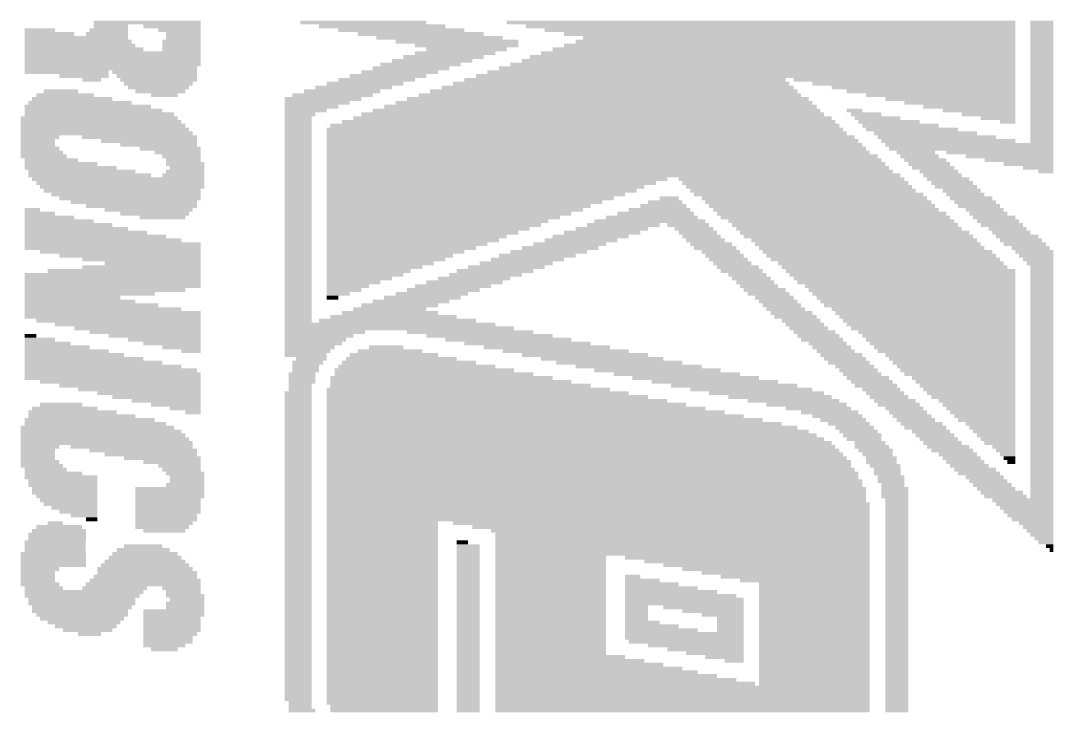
# Model space of a CAD drawing. Extents: x -50 to 50, y -28 to 28.
# Drawn here: x -50.28 to -44.57, y -3.78 to 0.05 of the extents above; entities that cross this region are included whole.
import ezdxf

# ---------------------------------------------------------------- set-up
doc = ezdxf.new("R2010")
doc.units = 0
doc.layers.add('200', color=132, linetype='CONTINUOUS')

# ---------------------------------------------------------------- blocks, each defined once
blk = doc.blocks.new('RECT')
blk.add_solid([(-0.5, -0.5), (0.5, -0.5), (-0.5, 0.5), (0.5, 0.5)])

msp = doc.modelspace()

# ---------------------------------------------------------------- block references
at = {"layer": '200'}
for p, xscale, yscale in [((-50.1752, 0), 0.1676, 0.0213), ((-49.7942, 0), 0.2134, 0.0213), ((-49.5821, 0.0423), 0.5918, 0.0211), ((-49.7827, 0.0212), 0.1905, 0.0211), ((-49.4449, 0.0212), 0.3175, 0.0211), ((-49.403, 0), 0.2337, 0.0213), ((-48.3857, 0.0423), 0.6985, 0.0211), ((-48.2816, 0.0212), 0.6985, 0.0211), ((-48.1749, 0), 0.6985, 0.0213), ((-46.1848, 0.0423), 2.8143, 0.0211), ((-46.1328, 0.0212), 2.7102, 0.0211), ((-46.0794, 0), 2.6035, 0.0213), ((-44.6303, 0.0423), 0.127, 0.0211), ((-44.6303, 0.0212), 0.127, 0.0211), ((-44.6303, 0), 0.127, 0.0213), ((-49.9631, -0.0635), 0.5918, 0.0213), ((-50.1218, -0.0212), 0.2743, 0.0211), ((-49.9732, -0.0423), 0.5715, 0.0211), ((-49.8043, -0.0212), 0.2337, 0.0211), ((-49.3916, -0.0635), 0.2108, 0.0213), ((-49.3814, -0.0212), 0.1905, 0.0211), ((-49.3814, -0.0423), 0.1905, 0.0211), ((-48.0682, -0.0212), 0.6985, 0.0211), ((-47.9641, -0.0423), 0.6985, 0.0211), ((-47.8676, -0.0635), 0.6782, 0.0213), ((-46.0261, -0.0212), 2.4968, 0.0211), ((-45.9943, -0.0635), 2.4333, 0.0213), ((-45.974, -0.0423), 2.3927, 0.0211), ((-44.6303, -0.0212), 0.127, 0.0211), ((-44.6303, -0.0423), 0.127, 0.0211), ((-44.6303, -0.0635), 0.127, 0.0213), ((-49.9529, -0.0847), 0.6121, 0.0211), ((-49.9313, -0.1058), 0.6553, 0.0211), ((-49.3916, -0.0847), 0.2108, 0.0211), ((-49.3916, -0.1058), 0.2108, 0.0211), ((-47.8142, -0.0847), 0.5715, 0.0211), ((-47.8142, -0.1058), 0.4445, 0.0211), ((-46.0578, -0.1058), 2.5603, 0.0211), ((-46.0261, -0.0847), 2.4968, 0.0211), ((-44.6303, -0.0847), 0.127, 0.0211), ((-44.6303, -0.1058), 0.127, 0.0211), ((-49.7726, -0.127), 0.9728, 0.0213), ((-49.7726, -0.1482), 0.9728, 0.0211), ((-49.7726, -0.1693), 0.9728, 0.0211), ((-48.0047, -0.1693), 0.4445, 0.0211), ((-47.9412, -0.1482), 0.4445, 0.0211), ((-47.8777, -0.127), 0.4445, 0.0213), ((-46.1429, -0.1693), 2.7305, 0.0211), ((-46.1213, -0.1482), 2.6873, 0.0211), ((-46.0896, -0.127), 2.6238, 0.0213), ((-44.6303, -0.127), 0.127, 0.0213), ((-44.6303, -0.1482), 0.127, 0.0211), ((-44.6303, -0.1693), 0.127, 0.0211), ((-49.7726, -0.1905), 0.9728, 0.0213), ((-50.0266, -0.2328), 0.4648, 0.0211), ((-49.7827, -0.2117), 0.9525, 0.0211), ((-49.5402, -0.2328), 0.4674, 0.0211), ((-48.1851, -0.2328), 0.4242, 0.0211), ((-48.1216, -0.2117), 0.4242, 0.0211), ((-48.0682, -0.1905), 0.4445, 0.0213), ((-46.2382, -0.2328), 2.921, 0.0211), ((-46.2064, -0.2117), 2.8575, 0.0211), ((-46.1747, -0.1905), 2.794, 0.0213), ((-44.6303, -0.1905), 0.127, 0.0213), ((-44.6303, -0.2117), 0.127, 0.0211), ((-44.6303, -0.2328), 0.127, 0.0211), ((-49.9313, -0.254), 0.2743, 0.0213), ((-49.8894, -0.2752), 0.1041, 0.0211), ((-49.5287, -0.254), 0.4445, 0.0213), ((-49.5186, -0.2752), 0.4242, 0.0211), ((-49.5198, -0.2963), 0.381, 0.0211), ((-48.3756, -0.2963), 0.4242, 0.0211), ((-48.3121, -0.2752), 0.4242, 0.0211), ((-48.2486, -0.254), 0.4242, 0.0213), ((-46.9582, -0.2963), 1.8618, 0.0211), ((-46.9367, -0.2752), 1.778, 0.0211), ((-46.2699, -0.254), 2.9845, 0.0213), ((-45.3911, -0.2752), 1.2268, 0.0211), ((-45.339, -0.2963), 1.1227, 0.0211), ((-44.6303, -0.254), 0.127, 0.0213), ((-44.6303, -0.2752), 0.127, 0.0211), ((-44.6303, -0.2963), 0.127, 0.0211), ((-50.0596, -0.3387), 0.1905, 0.0211), ((-49.5186, -0.3175), 0.3378, 0.0213), ((-49.5084, -0.3387), 0.2769, 0.0211), ((-48.5026, -0.3387), 0.4242, 0.0211), ((-48.4391, -0.3175), 0.4242, 0.0213), ((-47.0002, -0.3387), 2.032, 0.0211), ((-46.9786, -0.3175), 1.9482, 0.0213), ((-45.2857, -0.3175), 1.016, 0.0213), ((-45.2438, -0.3387), 0.9322, 0.0211), ((-44.6303, -0.3175), 0.127, 0.0213), ((-44.6303, -0.3387), 0.127, 0.0211), ((-49.9529, -0.4022), 0.5715, 0.0211), ((-49.9961, -0.381), 0.4445, 0.0213), ((-50.0367, -0.3598), 0.3175, 0.0211), ((-49.4868, -0.3598), 0.1473, 0.0211), ((-48.6093, -0.381), 0.4242, 0.0213), ((-48.641, -0.4022), 0.3607, 0.0211), ((-48.5559, -0.3598), 0.4445, 0.0211), ((-47.0535, -0.4022), 2.3063, 0.0211), ((-47.0319, -0.381), 2.2225, 0.0213), ((-47.0218, -0.3598), 2.1158, 0.0211), ((-45.1904, -0.3598), 0.8255, 0.0211), ((-45.1371, -0.381), 0.7188, 0.0213), ((-45.085, -0.4022), 0.6147, 0.0211), ((-44.6303, -0.3598), 0.127, 0.0211), ((-44.6303, -0.381), 0.127, 0.0213), ((-44.6303, -0.4022), 0.127, 0.0211), ((-49.878, -0.4445), 0.762, 0.0213), ((-49.8462, -0.4657), 0.8255, 0.0211), ((-49.9097, -0.4233), 0.6985, 0.0211), ((-48.6728, -0.4233), 0.2972, 0.0211), ((-48.7045, -0.4445), 0.2337, 0.0213), ((-48.7363, -0.4657), 0.1702, 0.0211), ((-47.117, -0.4657), 2.5603, 0.0211), ((-47.0954, -0.4445), 2.4765, 0.0213), ((-47.0738, -0.4233), 2.3927, 0.0211), ((-45.6667, -0.4445), 0.0864, 0.0213), ((-45.6032, -0.4657), 0.1676, 0.0211), ((-45.0317, -0.4233), 0.508, 0.0211), ((-44.9783, -0.4445), 0.4013, 0.0213), ((-44.9263, -0.4657), 0.2972, 0.0211), ((-44.6303, -0.4233), 0.127, 0.0211), ((-44.6303, -0.4445), 0.127, 0.0213), ((-44.6303, -0.4657), 0.127, 0.0211), ((-49.8475, -0.4868), 0.8687, 0.0211), ((-49.8373, -0.508), 0.889, 0.0213), ((-48.7464, -0.4868), 0.1499, 0.0211), ((-48.7464, -0.508), 0.1499, 0.0213), ((-47.1386, -0.508), 2.7305, 0.0213), ((-47.117, -0.4868), 2.6467, 0.0211), ((-45.5397, -0.4868), 0.254, 0.0211), ((-45.4762, -0.508), 0.3404, 0.0213), ((-44.8729, -0.4868), 0.1905, 0.0211), ((-44.8196, -0.508), 0.0838, 0.0213), ((-44.6303, -0.4868), 0.127, 0.0211), ((-44.6303, -0.508), 0.127, 0.0213), ((-49.8158, -0.5503), 0.9322, 0.0211), ((-49.8259, -0.5292), 0.9119, 0.0211), ((-49.8056, -0.5715), 0.9525, 0.0213), ((-48.7464, -0.5292), 0.1499, 0.0211), ((-48.7464, -0.5503), 0.1499, 0.0211), ((-48.7464, -0.5715), 0.1499, 0.0213), ((-47.1589, -0.5503), 2.8575, 0.0211), ((-47.1487, -0.5715), 2.8778, 0.0213), ((-47.1589, -0.5292), 2.8169, 0.0211), ((-45.4127, -0.5292), 0.4216, 0.0211), ((-45.3492, -0.5503), 0.508, 0.0211), ((-45.2742, -0.5715), 0.5715, 0.0213), ((-44.6303, -0.5292), 0.127, 0.0211), ((-44.6303, -0.5503), 0.127, 0.0211), ((-44.6303, -0.5715), 0.127, 0.0213), ((-50.1752, -0.5927), 0.2134, 0.0211), ((-50.1866, -0.6138), 0.1905, 0.0211), ((-50.1866, -0.635), 0.1905, 0.0213), ((-49.624, -0.5927), 0.635, 0.0211), ((-49.5719, -0.6138), 0.5309, 0.0211), ((-49.5186, -0.635), 0.4242, 0.0213), ((-48.7464, -0.5927), 0.1499, 0.0211), ((-48.7464, -0.6138), 0.1499, 0.0211), ((-48.7464, -0.635), 0.1499, 0.0213), ((-47.1272, -0.5927), 2.921, 0.0211), ((-47.1056, -0.635), 2.9642, 0.0213), ((-47.117, -0.6138), 2.9413, 0.0211), ((-45.212, -0.5927), 0.6553, 0.0211), ((-45.1485, -0.6138), 0.7417, 0.0211), ((-45.0317, -0.635), 0.9296, 0.0213), ((-44.6303, -0.5927), 0.127, 0.0211), ((-44.6303, -0.6138), 0.127, 0.0211), ((-50.1752, -0.6562), 0.2134, 0.0211), ((-50.165, -0.6773), 0.2337, 0.0211), ((-49.4551, -0.6562), 0.3378, 0.0211), ((-49.4132, -0.6773), 0.254, 0.0211), ((-48.7464, -0.6562), 0.1499, 0.0211), ((-48.7464, -0.6773), 0.1499, 0.0211), ((-47.0853, -0.6773), 3.0048, 0.0211), ((-47.0954, -0.6562), 2.9845, 0.0211), ((-45.0215, -0.6562), 0.9093, 0.0211), ((-45.3276, -0.6773), 0.2108, 0.0211), ((-44.8628, -0.6773), 0.5918, 0.0211), ((-50.1548, -0.6985), 0.254, 0.0213), ((-50.1117, -0.7197), 0.2946, 0.0211), ((-50.0583, -0.7408), 0.4013, 0.0211), ((-49.3916, -0.6985), 0.2108, 0.0213), ((-49.3713, -0.7408), 0.2108, 0.0211), ((-49.3814, -0.7197), 0.1905, 0.0211), ((-48.7464, -0.6985), 0.1499, 0.0213), ((-48.7464, -0.7197), 0.1499, 0.0211), ((-48.7464, -0.7408), 0.1499, 0.0211), ((-47.0637, -0.6985), 3.048, 0.0213), ((-47.0421, -0.7408), 3.0912, 0.0211), ((-47.0535, -0.7197), 3.0683, 0.0211), ((-45.3073, -0.6985), 0.2108, 0.0213), ((-45.2755, -0.7197), 0.2337, 0.0211), ((-45.2539, -0.7408), 0.2311, 0.0211), ((-44.8094, -0.6985), 0.4851, 0.0213), ((-44.7573, -0.7197), 0.381, 0.0211), ((-44.704, -0.7408), 0.2743, 0.0211), ((-50.005, -0.762), 0.508, 0.0213), ((-49.9428, -0.7832), 0.5918, 0.0211), ((-49.8996, -0.8043), 0.6782, 0.0211), ((-49.3814, -0.8043), 0.2311, 0.0211), ((-49.3713, -0.7832), 0.2108, 0.0211), ((-49.3611, -0.762), 0.1905, 0.0213), ((-48.7464, -0.762), 0.1499, 0.0213), ((-48.7464, -0.7832), 0.1499, 0.0211), ((-48.7464, -0.8043), 0.1499, 0.0211), ((-47.0319, -0.762), 3.1115, 0.0213), ((-47.0218, -0.7832), 3.1318, 0.0211), ((-47.0002, -0.8043), 3.175, 0.0211), ((-45.2323, -0.762), 0.2337, 0.0213), ((-45.2006, -0.7832), 0.2108, 0.0211), ((-45.1803, -0.8043), 0.2108, 0.0211), ((-44.6507, -0.762), 0.1676, 0.0213), ((-44.6088, -0.7832), 0.0838, 0.0211), ((-49.7421, -0.8255), 0.9525, 0.0213), ((-49.7307, -0.8467), 0.9296, 0.0211), ((-49.7205, -0.8678), 0.9093, 0.0211), ((-48.7464, -0.8255), 0.1499, 0.0213), ((-48.7464, -0.8467), 0.1499, 0.0211), ((-48.7464, -0.8678), 0.1499, 0.0211), ((-47.6771, -0.8467), 1.8212, 0.0211), ((-47.6453, -0.8255), 1.8847, 0.0213), ((-47.7088, -0.8678), 1.7577, 0.0211), ((-46.0159, -0.8255), 1.2471, 0.0213), ((-45.9943, -0.8467), 1.2497, 0.0211), ((-45.974, -0.8678), 1.2497, 0.0211), ((-45.1485, -0.8255), 0.2337, 0.0213), ((-45.1269, -0.8467), 0.2311, 0.0211), ((-45.1053, -0.8678), 0.2337, 0.0211), ((-49.7205, -0.889), 0.8687, 0.0213), ((-49.6989, -0.9102), 0.8255, 0.0211), ((-48.7464, -0.889), 0.1499, 0.0213), ((-48.7464, -0.9102), 0.1499, 0.0211), ((-47.7304, -0.889), 1.7145, 0.0213), ((-47.7622, -0.9102), 1.651, 0.0211), ((-45.9524, -0.889), 1.2471, 0.0213), ((-45.9207, -0.9102), 1.27, 0.0211), ((-45.0736, -0.889), 0.2108, 0.0213), ((-45.0533, -0.9102), 0.2108, 0.0211), ((-49.6773, -0.9313), 0.7823, 0.0211), ((-49.6557, -0.9525), 0.6985, 0.0213), ((-49.6138, -0.9737), 0.6147, 0.0211), ((-48.7464, -0.9313), 0.1499, 0.0211), ((-48.7464, -0.9525), 0.1499, 0.0213), ((-48.7464, -0.9737), 0.1499, 0.0211), ((-47.7939, -0.9313), 1.5875, 0.0211), ((-47.8257, -0.9525), 1.524, 0.0213), ((-47.8574, -0.9737), 1.4605, 0.0211), ((-46.7258, -0.9737), 0.254, 0.0211), ((-46.7144, -0.9525), 0.1905, 0.0213), ((-46.6928, -0.9313), 0.1067, 0.0211), ((-45.8889, -0.9313), 1.2471, 0.0211), ((-45.8673, -0.9525), 1.2497, 0.0213), ((-45.847, -0.9737), 1.2497, 0.0211), ((-45.0215, -0.9313), 0.2337, 0.0211), ((-44.9999, -0.9525), 0.2311, 0.0213), ((-44.9783, -0.9737), 0.2337, 0.0211), ((-50.2171, -0.9948), 0.0838, 0.0211), ((-50.1752, -1.016), 0.1676, 0.0213), ((-50.1218, -1.0372), 0.2743, 0.0211), ((-49.5732, -0.9948), 0.4877, 0.0211), ((-49.5402, -1.016), 0.381, 0.0213), ((-49.497, -1.0372), 0.254, 0.0211), ((-48.7464, -0.9948), 0.1499, 0.0211), ((-48.7464, -1.016), 0.1499, 0.0213), ((-48.7464, -1.0372), 0.1499, 0.0211), ((-47.9108, -1.016), 1.3538, 0.0213), ((-47.9425, -1.0372), 1.2903, 0.0211), ((-47.879, -0.9948), 1.4173, 0.0211), ((-46.7893, -1.0372), 0.508, 0.0211), ((-46.7677, -1.016), 0.4242, 0.0213), ((-46.7462, -0.9948), 0.3404, 0.0211), ((-45.8254, -0.9948), 1.2471, 0.0211), ((-45.7937, -1.016), 1.27, 0.0213), ((-45.7733, -1.0372), 1.27, 0.0211), ((-44.9466, -0.9948), 0.2108, 0.0211), ((-44.9263, -1.016), 0.2108, 0.0213), ((-44.8945, -1.0372), 0.2337, 0.0211), ((-50.0685, -1.0583), 0.381, 0.0211), ((-50.0164, -1.0795), 0.4851, 0.0213), ((-48.7464, -1.0583), 0.1499, 0.0211), ((-48.7464, -1.0795), 0.1499, 0.0213), ((-47.9743, -1.0583), 1.2268, 0.0211), ((-47.9946, -1.0795), 1.1862, 0.0213), ((-46.9468, -1.0795), 0.4013, 0.0213), ((-46.7995, -1.0583), 0.6147, 0.0211), ((-46.5874, -1.0795), 0.2311, 0.0213), ((-45.7403, -1.0583), 1.2497, 0.0211), ((-45.72, -1.0795), 1.2497, 0.0213), ((-44.8729, -1.0583), 0.2311, 0.0211), ((-44.8513, -1.0795), 0.2337, 0.0213), ((-49.9212, -1.1218), 0.6756, 0.0211), ((-49.8678, -1.143), 0.7823, 0.0213), ((-49.9732, -1.1007), 0.5715, 0.0211), ((-48.7464, -1.1007), 0.1499, 0.0211), ((-48.7464, -1.1218), 0.1499, 0.0211), ((-48.7464, -1.143), 0.1499, 0.0213), ((-48.0581, -1.1218), 1.0592, 0.0211), ((-48.0263, -1.1007), 1.1227, 0.0211), ((-48.0898, -1.143), 0.9957, 0.0213), ((-47.1272, -1.143), 0.4216, 0.0213), ((-47.0637, -1.1218), 0.4216, 0.0211), ((-47.0103, -1.1007), 0.4013, 0.0211), ((-46.5557, -1.1007), 0.2134, 0.0211), ((-46.5341, -1.1218), 0.2108, 0.0211), ((-46.5138, -1.143), 0.2108, 0.0213), ((-45.6984, -1.1007), 1.2471, 0.0211), ((-45.6667, -1.1218), 1.27, 0.0211), ((-45.6463, -1.143), 1.27, 0.0213), ((-44.8196, -1.1007), 0.2108, 0.0211), ((-44.7993, -1.1218), 0.2108, 0.0211), ((-44.7675, -1.143), 0.2337, 0.0213), ((-49.7726, -1.1853), 0.9728, 0.0211), ((-49.7726, -1.2065), 0.9728, 0.0213), ((-49.8259, -1.1642), 0.8661, 0.0211), ((-48.7464, -1.1642), 0.1499, 0.0211), ((-48.7464, -1.1853), 0.1499, 0.0211), ((-48.7464, -1.2065), 0.1499, 0.0213), ((-48.1114, -1.1642), 0.9525, 0.0211), ((-48.1432, -1.1853), 0.889, 0.0211), ((-48.1749, -1.2065), 0.8255, 0.0213), ((-47.2961, -1.2065), 0.4242, 0.0213), ((-47.244, -1.1853), 0.4013, 0.0211), ((-47.1805, -1.1642), 0.4013, 0.0211), ((-46.4922, -1.1642), 0.2134, 0.0211), ((-46.4604, -1.1853), 0.2311, 0.0211), ((-46.4388, -1.2065), 0.2337, 0.0213), ((-45.6133, -1.1642), 1.2497, 0.0211), ((-45.593, -1.1853), 1.2497, 0.0211), ((-45.5714, -1.2065), 1.2471, 0.0213), ((-44.7459, -1.1642), 0.2311, 0.0211), ((-44.7243, -1.1853), 0.2337, 0.0211), ((-44.6926, -1.2065), 0.2108, 0.0213), ((-49.7307, -1.2277), 0.889, 0.0211), ((-49.6773, -1.2488), 0.7823, 0.0211), ((-48.7464, -1.2277), 0.1499, 0.0211), ((-48.7464, -1.2488), 0.1499, 0.0211), ((-48.2067, -1.2277), 0.762, 0.0211), ((-48.2384, -1.2488), 0.6985, 0.0211), ((-47.4231, -1.2488), 0.4242, 0.0211), ((-47.3596, -1.2277), 0.4242, 0.0211), ((-46.4071, -1.2277), 0.2108, 0.0211), ((-46.3867, -1.2488), 0.2108, 0.0211), ((-45.5397, -1.2277), 1.27, 0.0211), ((-45.5193, -1.2488), 1.27, 0.0211), ((-44.6723, -1.2277), 0.2108, 0.0211), ((-44.6621, -1.2488), 0.1905, 0.0211), ((-49.6138, -1.27), 0.6553, 0.0213), ((-49.6138, -1.3123), 0.6553, 0.0211), ((-49.5516, -1.2912), 0.5309, 0.0211), ((-48.7464, -1.27), 0.1499, 0.0213), ((-48.7464, -1.2912), 0.1499, 0.0211), ((-48.7464, -1.3123), 0.1499, 0.0211), ((-48.2918, -1.2912), 0.5918, 0.0211), ((-48.3235, -1.3123), 0.5283, 0.0211), ((-48.26, -1.27), 0.6553, 0.0213), ((-47.5933, -1.3123), 0.4242, 0.0211), ((-47.5399, -1.2912), 0.4039, 0.0211), ((-47.4764, -1.27), 0.4039, 0.0213), ((-46.3652, -1.27), 0.2134, 0.0213), ((-46.3436, -1.2912), 0.2108, 0.0211), ((-46.3118, -1.3123), 0.2337, 0.0211), ((-45.4965, -1.27), 1.27, 0.0213), ((-45.466, -1.2912), 1.2497, 0.0211), ((-45.4457, -1.3123), 1.2497, 0.0211), ((-44.6507, -1.27), 0.1676, 0.0213), ((-44.6405, -1.2912), 0.1473, 0.0211), ((-44.6303, -1.3123), 0.127, 0.0211), ((-49.7726, -1.3547), 0.9728, 0.0211), ((-49.7726, -1.3758), 0.9728, 0.0211), ((-49.7091, -1.3335), 0.8458, 0.0213), ((-48.7464, -1.3335), 0.1499, 0.0213), ((-48.7464, -1.3547), 0.1499, 0.0211), ((-48.7464, -1.3758), 0.1499, 0.0211), ((-48.3553, -1.3335), 0.4648, 0.0213), ((-48.3756, -1.3547), 0.4242, 0.0211), ((-48.4073, -1.3758), 0.3607, 0.0211), ((-47.7723, -1.3758), 0.4013, 0.0211), ((-47.7088, -1.3547), 0.4013, 0.0211), ((-47.6568, -1.3335), 0.4242, 0.0213), ((-46.2915, -1.3335), 0.2337, 0.0213), ((-46.2598, -1.3547), 0.2108, 0.0211), ((-46.2382, -1.3758), 0.2134, 0.0211), ((-45.4127, -1.3335), 1.27, 0.0213), ((-45.4025, -1.3547), 1.2497, 0.0211), ((-45.3911, -1.3758), 1.2268, 0.0211), ((-44.6303, -1.3335), 0.127, 0.0213), ((-44.6303, -1.3547), 0.127, 0.0211), ((-44.6303, -1.3758), 0.127, 0.0211), ((-49.7726, -1.397), 0.9728, 0.0213), ((-49.7726, -1.4182), 0.9728, 0.0211), ((-49.8145, -1.4393), 0.889, 0.0211), ((-48.7464, -1.397), 0.1499, 0.0213), ((-48.7464, -1.4182), 0.1499, 0.0211), ((-48.7464, -1.4393), 0.1499, 0.0211), ((-48.4391, -1.397), 0.2972, 0.0213), ((-48.4924, -1.4393), 0.1905, 0.0211), ((-48.4708, -1.4182), 0.2337, 0.0211), ((-47.9425, -1.4393), 0.4013, 0.0211), ((-47.8892, -1.4182), 0.4216, 0.0211), ((-47.8257, -1.397), 0.4216, 0.0213), ((-46.2166, -1.397), 0.2108, 0.0213), ((-46.1962, -1.4182), 0.2108, 0.0211), ((-46.1645, -1.4393), 0.2337, 0.0211), ((-45.3809, -1.397), 1.2065, 0.0213), ((-45.3593, -1.4182), 1.1633, 0.0211), ((-45.3492, -1.4393), 1.143, 0.0211), ((-44.6303, -1.397), 0.127, 0.0213), ((-44.6303, -1.4182), 0.127, 0.0211), ((-44.6303, -1.4393), 0.127, 0.0211), ((-49.8996, -1.4605), 0.7188, 0.0213), ((-49.9948, -1.4817), 0.5283, 0.0211), ((-48.7464, -1.4605), 0.1499, 0.0213), ((-48.7464, -1.4817), 0.1499, 0.0211), ((-48.5242, -1.4605), 0.127, 0.0213), ((-48.5559, -1.4817), 0.0635, 0.0211), ((-48.0581, -1.4817), 0.4242, 0.0211), ((-48.006, -1.4605), 0.4013, 0.0213), ((-46.1429, -1.4605), 0.2311, 0.0213), ((-46.1112, -1.4817), 0.2134, 0.0211), ((-45.339, -1.4605), 1.1227, 0.0213), ((-45.3276, -1.4817), 1.0998, 0.0211), ((-44.6303, -1.4605), 0.127, 0.0213), ((-44.6303, -1.4817), 0.127, 0.0211), ((-49.9529, -1.5028), 0.6121, 0.0211), ((-49.8894, -1.524), 0.7391, 0.0213), ((-49.8259, -1.5452), 0.8661, 0.0211), ((-48.7464, -1.5028), 0.1499, 0.0211), ((-48.7464, -1.524), 0.1499, 0.0213), ((-48.7464, -1.5452), 0.1499, 0.0211), ((-48.2384, -1.5452), 0.4039, 0.0211), ((-48.1851, -1.524), 0.4242, 0.0213), ((-48.1216, -1.5028), 0.4242, 0.0211), ((-46.0896, -1.5028), 0.2108, 0.0211), ((-46.0693, -1.524), 0.2108, 0.0213), ((-46.0477, -1.5452), 0.2134, 0.0211), ((-45.3174, -1.5028), 1.0795, 0.0211), ((-45.3073, -1.524), 1.0592, 0.0213), ((-45.2857, -1.5452), 1.016, 0.0211), ((-44.6303, -1.5028), 0.127, 0.0211), ((-44.6303, -1.524), 0.127, 0.0213), ((-44.6303, -1.5452), 0.127, 0.0211), ((-49.7726, -1.5663), 0.9728, 0.0211), ((-49.7726, -1.5875), 0.9728, 0.0213), ((-49.7408, -1.6087), 0.9093, 0.0211), ((-48.7464, -1.5663), 0.1499, 0.0211), ((-48.7464, -1.5875), 0.1499, 0.0213), ((-48.7464, -1.6087), 0.1499, 0.0211), ((-48.1965, -1.6087), 0.8687, 0.0211), ((-48.2181, -1.5875), 0.6985, 0.0213), ((-48.2384, -1.5663), 0.5309, 0.0211), ((-46.0159, -1.5663), 0.2311, 0.0211), ((-45.9943, -1.5875), 0.2337, 0.0213), ((-45.9638, -1.6087), 0.2134, 0.0211), ((-45.2755, -1.5663), 0.9957, 0.0211), ((-45.2641, -1.5875), 0.9728, 0.0213), ((-45.2539, -1.6087), 0.9525, 0.0211), ((-44.6303, -1.5663), 0.127, 0.0211), ((-44.6303, -1.5875), 0.127, 0.0213), ((-44.6303, -1.6087), 0.127, 0.0211), ((-49.6887, -1.6298), 0.8052, 0.0211), ((-49.6354, -1.651), 0.6985, 0.0213), ((-48.2384, -1.6298), 1.1659, 0.0211), ((-48.1863, -1.651), 1.27, 0.0213), ((-45.9423, -1.6298), 0.2108, 0.0211), ((-45.9207, -1.651), 0.2134, 0.0213), ((-45.2438, -1.6298), 0.9322, 0.0211), ((-45.2323, -1.651), 0.9093, 0.0213), ((-44.6303, -1.6298), 0.127, 0.0211), ((-44.6303, -1.651), 0.127, 0.0213), ((-50.2272, -1.6933), 0.0635, 0.0211), ((-50.1752, -1.7145), 0.1676, 0.0213), ((-49.5935, -1.6722), 0.6147, 0.0211), ((-49.5402, -1.6933), 0.508, 0.0211), ((-49.4868, -1.7145), 0.4013, 0.0213), ((-48.5991, -1.6722), 0.4445, 0.0211), ((-48.6512, -1.7145), 0.3404, 0.0213), ((-48.6308, -1.6933), 0.381, 0.0211), ((-47.7939, -1.6722), 0.6985, 0.0211), ((-47.6872, -1.6933), 0.6985, 0.0211), ((-47.5831, -1.7145), 0.6985, 0.0213), ((-45.8889, -1.6722), 0.2311, 0.0211), ((-45.8673, -1.6933), 0.2337, 0.0211), ((-45.847, -1.7145), 0.2337, 0.0213), ((-45.212, -1.6722), 0.8687, 0.0211), ((-45.2006, -1.6933), 0.8458, 0.0211), ((-45.1904, -1.7145), 0.8255, 0.0213), ((-44.6303, -1.6722), 0.127, 0.0211), ((-44.6303, -1.6933), 0.127, 0.0211), ((-44.6303, -1.7145), 0.127, 0.0213), ((-50.132, -1.7357), 0.254, 0.0211), ((-50.0266, -1.778), 0.4648, 0.0213), ((-50.0799, -1.7568), 0.3581, 0.0211), ((-49.4449, -1.7357), 0.3175, 0.0211), ((-49.3916, -1.7568), 0.2108, 0.0211), ((-49.3395, -1.778), 0.1067, 0.0213), ((-48.6626, -1.7357), 0.3175, 0.0211), ((-48.6829, -1.7568), 0.2769, 0.0211), ((-48.6943, -1.778), 0.254, 0.0213), ((-48.2384, -1.778), 0.3581, 0.0213), ((-48.2587, -1.7568), 0.1905, 0.0211), ((-47.4764, -1.7357), 0.6985, 0.0211), ((-47.3697, -1.7568), 0.6985, 0.0211), ((-47.2656, -1.778), 0.6985, 0.0213), ((-45.8152, -1.7357), 0.2108, 0.0211), ((-45.7937, -1.7568), 0.2134, 0.0211), ((-45.7721, -1.778), 0.2108, 0.0213), ((-45.1803, -1.7357), 0.8052, 0.0211), ((-45.1688, -1.7568), 0.7823, 0.0211), ((-45.1587, -1.778), 0.762, 0.0213), ((-44.6303, -1.7357), 0.127, 0.0211), ((-44.6303, -1.7568), 0.127, 0.0211), ((-44.6303, -1.778), 0.127, 0.0213), ((-49.9847, -1.7992), 0.5486, 0.0211), ((-49.9313, -1.8203), 0.6553, 0.0211), ((-48.7045, -1.7992), 0.2337, 0.0211), ((-48.6728, -1.8203), 0.1702, 0.0211), ((-48.1749, -1.8203), 0.6121, 0.0211), ((-48.2168, -1.7992), 0.4877, 0.0211), ((-47.1589, -1.7992), 0.6985, 0.0211), ((-47.0637, -1.8203), 0.6756, 0.0211), ((-45.7403, -1.7992), 0.2337, 0.0211), ((-45.72, -1.8203), 0.2337, 0.0211), ((-45.1371, -1.7992), 0.7188, 0.0211), ((-45.1269, -1.8203), 0.6985, 0.0211), ((-44.6303, -1.7992), 0.127, 0.0211), ((-44.6303, -1.8203), 0.127, 0.0211), ((-49.878, -1.8415), 0.762, 0.0213), ((-49.8259, -1.8627), 0.8661, 0.0211), ((-49.7827, -1.8838), 0.9525, 0.0211), ((-48.6931, -1.8415), 0.1702, 0.0213), ((-48.7045, -1.8627), 0.1473, 0.0211), ((-48.7045, -1.8838), 0.1473, 0.0211), ((-48.0479, -1.8838), 0.9931, 0.0211), ((-48.0898, -1.8627), 0.8687, 0.0211), ((-48.133, -1.8415), 0.7417, 0.0213), ((-46.9684, -1.8415), 0.6985, 0.0213), ((-46.8617, -1.8627), 0.6985, 0.0211), ((-46.7576, -1.8838), 0.6985, 0.0211), ((-45.6984, -1.8415), 0.2311, 0.0213), ((-45.6667, -1.8627), 0.2134, 0.0211), ((-45.6451, -1.8838), 0.2108, 0.0211), ((-45.1168, -1.8415), 0.6782, 0.0213), ((-45.1053, -1.8627), 0.6553, 0.0211), ((-45.0952, -1.8838), 0.635, 0.0211), ((-44.6303, -1.8415), 0.127, 0.0213), ((-44.6303, -1.8627), 0.127, 0.0211), ((-44.6303, -1.8838), 0.127, 0.0211), ((-49.7726, -1.905), 0.9728, 0.0213), ((-49.7726, -1.9262), 0.9728, 0.0211), ((-49.7307, -1.9473), 0.889, 0.0211), ((-48.7248, -1.905), 0.1473, 0.0213), ((-48.7248, -1.9262), 0.1473, 0.0211), ((-48.7248, -1.9473), 0.1473, 0.0211), ((-47.9527, -1.9262), 1.2294, 0.0211), ((-47.9006, -1.9473), 1.3335, 0.0211), ((-47.9946, -1.905), 1.0998, 0.0213), ((-46.6509, -1.905), 0.6985, 0.0213), ((-46.5455, -1.9262), 0.701, 0.0211), ((-46.4401, -1.9473), 0.6985, 0.0211), ((-45.6247, -1.905), 0.2108, 0.0213), ((-45.593, -1.9262), 0.2337, 0.0211), ((-45.5714, -1.9473), 0.2311, 0.0211), ((-45.085, -1.905), 0.6147, 0.0213), ((-45.0634, -1.9262), 0.5715, 0.0211), ((-45.0533, -1.9473), 0.5512, 0.0211), ((-44.6303, -1.905), 0.127, 0.0213), ((-44.6303, -1.9262), 0.127, 0.0211), ((-44.6303, -1.9473), 0.127, 0.0211), ((-49.6773, -1.9685), 0.7823, 0.0213), ((-49.6253, -1.9897), 0.6782, 0.0211), ((-49.5719, -2.0108), 0.5715, 0.0211), ((-48.7464, -2.0108), 0.1499, 0.0211), ((-48.735, -1.9685), 0.127, 0.0213), ((-48.735, -1.9897), 0.127, 0.0211), ((-47.8041, -1.9897), 1.5672, 0.0211), ((-47.752, -2.0108), 1.6713, 0.0211), ((-47.8473, -1.9685), 1.4402, 0.0213), ((-46.3334, -1.9685), 0.6985, 0.0213), ((-46.2382, -1.9897), 0.6756, 0.0211), ((-46.1543, -2.0108), 0.635, 0.0211), ((-45.5498, -1.9685), 0.2337, 0.0213), ((-45.5181, -1.9897), 0.2108, 0.0211), ((-45.4978, -2.0108), 0.2108, 0.0211), ((-45.0418, -1.9685), 0.5283, 0.0213), ((-45.0317, -1.9897), 0.508, 0.0211), ((-45.0215, -2.0108), 0.4877, 0.0211), ((-44.6303, -1.9685), 0.127, 0.0213), ((-44.6303, -1.9897), 0.127, 0.0211), ((-44.6303, -2.0108), 0.127, 0.0211), ((-49.53, -2.032), 0.4877, 0.0213), ((-49.4767, -2.0532), 0.381, 0.0211), ((-48.7464, -2.032), 0.1499, 0.0213), ((-48.7464, -2.0532), 0.1499, 0.0211), ((-47.6987, -2.032), 1.778, 0.0213), ((-47.6453, -2.0532), 1.8847, 0.0211), ((-46.0794, -2.032), 0.5715, 0.0213), ((-46.0045, -2.0532), 0.508, 0.0211), ((-45.4762, -2.032), 0.2134, 0.0213), ((-45.4444, -2.0532), 0.2311, 0.0211), ((-45.0101, -2.032), 0.4648, 0.0213), ((-44.9898, -2.0532), 0.4242, 0.0211), ((-44.6303, -2.032), 0.127, 0.0213), ((-44.6303, -2.0532), 0.127, 0.0211), ((-49.9948, -2.1167), 0.4877, 0.0211), ((-50.038, -2.0955), 0.3607, 0.0213), ((-50.0583, -2.0743), 0.2337, 0.0211), ((-49.4233, -2.0743), 0.2743, 0.0211), ((-49.3713, -2.0955), 0.1702, 0.0213), ((-49.3281, -2.1167), 0.0838, 0.0211), ((-48.7464, -2.0743), 0.1499, 0.0211), ((-48.7464, -2.0955), 0.1499, 0.0213), ((-48.7464, -2.1167), 0.1499, 0.0211), ((-47.5933, -2.0743), 1.9888, 0.0211), ((-47.5399, -2.0955), 2.0955, 0.0213), ((-47.4866, -2.1167), 2.2022, 0.0211), ((-45.9321, -2.0743), 0.4445, 0.0211), ((-45.8673, -2.0955), 0.3607, 0.0213), ((-45.8051, -2.1167), 0.3175, 0.0211), ((-45.4228, -2.0743), 0.2337, 0.0211), ((-45.3911, -2.0955), 0.2108, 0.0213), ((-45.3708, -2.1167), 0.2108, 0.0211), ((-44.9783, -2.0743), 0.4013, 0.0211), ((-44.9682, -2.0955), 0.381, 0.0213), ((-44.958, -2.1167), 0.3607, 0.0211), ((-44.6303, -2.0743), 0.127, 0.0211), ((-44.6303, -2.0955), 0.127, 0.0213), ((-44.6303, -2.1167), 0.127, 0.0211), ((-49.8996, -2.159), 0.7188, 0.0213), ((-49.8678, -2.1802), 0.7823, 0.0211), ((-49.9428, -2.1378), 0.5918, 0.0211), ((-48.7464, -2.1378), 0.1499, 0.0211), ((-48.7464, -2.159), 0.1499, 0.0213), ((-48.7464, -2.1802), 0.1499, 0.0211), ((-47.3812, -2.159), 2.413, 0.0213), ((-47.4345, -2.1378), 2.3063, 0.0211), ((-47.3291, -2.1802), 2.5171, 0.0211), ((-45.7619, -2.1378), 0.2769, 0.0211), ((-45.7302, -2.159), 0.254, 0.0213), ((-45.6984, -2.1802), 0.2311, 0.0211), ((-45.3492, -2.1378), 0.2134, 0.0211), ((-45.3276, -2.159), 0.2108, 0.0213), ((-45.2958, -2.1802), 0.2337, 0.0211), ((-44.9466, -2.1378), 0.3378, 0.0211), ((-44.9364, -2.159), 0.3175, 0.0213), ((-44.9148, -2.1802), 0.2743, 0.0211), ((-44.6303, -2.1378), 0.127, 0.0211), ((-44.6303, -2.159), 0.127, 0.0213), ((-44.6303, -2.1802), 0.127, 0.0211), ((-49.8577, -2.2013), 0.8484, 0.0211), ((-49.8373, -2.2225), 0.889, 0.0213), ((-48.7464, -2.2013), 0.1499, 0.0211), ((-48.7464, -2.2225), 0.1499, 0.0213), ((-47.2542, -2.2225), 2.667, 0.0213), ((-47.2859, -2.2013), 2.6035, 0.0211), ((-45.6667, -2.2013), 0.2134, 0.0211), ((-45.6451, -2.2225), 0.2108, 0.0213), ((-45.2755, -2.2013), 0.2337, 0.0211), ((-45.2438, -2.2225), 0.2108, 0.0213), ((-44.9047, -2.2013), 0.254, 0.0211), ((-44.8945, -2.2225), 0.2337, 0.0213), ((-44.6303, -2.2013), 0.127, 0.0211), ((-44.6303, -2.2225), 0.127, 0.0213), ((-49.8158, -2.2648), 0.9322, 0.0211), ((-49.8259, -2.2437), 0.9119, 0.0211), ((-49.8056, -2.286), 0.9525, 0.0213), ((-48.7464, -2.2437), 0.1499, 0.0211), ((-48.7464, -2.2648), 0.1499, 0.0211), ((-48.7464, -2.286), 0.1499, 0.0213), ((-47.2326, -2.2437), 2.7102, 0.0211), ((-47.2123, -2.2648), 2.7508, 0.0211), ((-47.1907, -2.286), 2.794, 0.0213), ((-45.6247, -2.2437), 0.2108, 0.0211), ((-45.6146, -2.2648), 0.1905, 0.0211), ((-45.5816, -2.286), 0.1702, 0.0213), ((-45.2222, -2.2437), 0.2134, 0.0211), ((-45.2006, -2.2648), 0.2108, 0.0211), ((-45.1803, -2.286), 0.2108, 0.0213), ((-44.8831, -2.2437), 0.2108, 0.0211), ((-44.8729, -2.2648), 0.1905, 0.0211), ((-44.8628, -2.286), 0.1702, 0.0213), ((-44.6303, -2.2437), 0.127, 0.0211), ((-44.6303, -2.2648), 0.127, 0.0211), ((-44.6303, -2.286), 0.127, 0.0213), ((-50.1752, -2.3072), 0.2134, 0.0211), ((-50.1866, -2.3283), 0.1905, 0.0211), ((-50.1866, -2.3495), 0.1905, 0.0213), ((-49.6672, -2.3072), 0.6756, 0.0211), ((-49.6037, -2.3283), 0.5944, 0.0211), ((-49.5618, -2.3495), 0.5105, 0.0213), ((-48.7464, -2.3072), 0.1499, 0.0211), ((-48.7464, -2.3283), 0.1499, 0.0211), ((-48.7464, -2.3495), 0.1499, 0.0213), ((-47.1805, -2.3072), 2.8143, 0.0211), ((-47.1691, -2.3283), 2.8372, 0.0211), ((-47.1589, -2.3495), 2.8575, 0.0213), ((-45.5714, -2.3072), 0.1905, 0.0211), ((-45.5511, -2.3283), 0.1905, 0.0211), ((-45.5397, -2.3495), 0.1676, 0.0213), ((-45.1485, -2.3072), 0.2337, 0.0211), ((-45.1269, -2.3283), 0.2311, 0.0211), ((-45.0952, -2.3495), 0.2134, 0.0213), ((-44.8412, -2.3072), 0.127, 0.0211), ((-44.831, -2.3283), 0.1067, 0.0211), ((-44.8196, -2.3495), 0.0838, 0.0213), ((-44.6303, -2.3072), 0.127, 0.0211), ((-44.6303, -2.3283), 0.127, 0.0211), ((-44.6303, -2.3495), 0.127, 0.0213), ((-50.1752, -2.3918), 0.2134, 0.0211), ((-50.1866, -2.3707), 0.1905, 0.0211), ((-49.4983, -2.3707), 0.4242, 0.0211), ((-49.4449, -2.3918), 0.3175, 0.0211), ((-48.7464, -2.3707), 0.1499, 0.0211), ((-48.7464, -2.3918), 0.1499, 0.0211), ((-47.1373, -2.3918), 2.9007, 0.0211), ((-47.1487, -2.3707), 2.8778, 0.0211), ((-45.5181, -2.3707), 0.1702, 0.0211), ((-45.5181, -2.3918), 0.1702, 0.0211), ((-45.0736, -2.3707), 0.2108, 0.0211), ((-45.0533, -2.3918), 0.2108, 0.0211), ((-44.8094, -2.3707), 0.0635, 0.0211), ((-44.7993, -2.3918), 0.0432, 0.0211), ((-44.6303, -2.3707), 0.127, 0.0211), ((-44.6303, -2.3918), 0.127, 0.0211), ((-50.165, -2.413), 0.2337, 0.0213), ((-50.1434, -2.4342), 0.2311, 0.0211), ((-50.1002, -2.4553), 0.3175, 0.0211), ((-49.403, -2.413), 0.2337, 0.0213), ((-49.3916, -2.4342), 0.2108, 0.0211), ((-49.3713, -2.4553), 0.2108, 0.0211), ((-48.7464, -2.413), 0.1499, 0.0213), ((-48.7464, -2.4342), 0.1499, 0.0211), ((-48.7464, -2.4553), 0.1499, 0.0211), ((-47.1373, -2.413), 2.9007, 0.0213), ((-47.1272, -2.4342), 2.921, 0.0211), ((-47.117, -2.4553), 2.9413, 0.0211), ((-45.4978, -2.413), 0.1702, 0.0213), ((-45.4863, -2.4342), 0.1473, 0.0211), ((-45.4863, -2.4553), 0.1473, 0.0211), ((-45.0317, -2.413), 0.2134, 0.0213), ((-44.9999, -2.4342), 0.2311, 0.0211), ((-44.9783, -2.4553), 0.2337, 0.0211), ((-44.6303, -2.413), 0.127, 0.0213), ((-44.6303, -2.4342), 0.127, 0.0211), ((-44.6303, -2.4553), 0.127, 0.0211), ((-50.0583, -2.4765), 0.4013, 0.0213), ((-50.0482, -2.4977), 0.381, 0.0211), ((-50.0482, -2.5188), 0.381, 0.0211), ((-49.3713, -2.5188), 0.2108, 0.0211), ((-49.3611, -2.4765), 0.1905, 0.0213), ((-49.3611, -2.4977), 0.1905, 0.0211), ((-48.7464, -2.4765), 0.1499, 0.0213), ((-48.7464, -2.4977), 0.1499, 0.0211), ((-48.7464, -2.5188), 0.1499, 0.0211), ((-47.1056, -2.4977), 2.9642, 0.0211), ((-47.1056, -2.5188), 2.9642, 0.0211), ((-47.117, -2.4765), 2.9413, 0.0213), ((-45.466, -2.4765), 0.1473, 0.0213), ((-45.466, -2.4977), 0.1473, 0.0211), ((-45.4558, -2.5188), 0.127, 0.0211), ((-44.9466, -2.4765), 0.2108, 0.0213), ((-44.9263, -2.4977), 0.2108, 0.0211), ((-44.9047, -2.5188), 0.2134, 0.0211), ((-44.6303, -2.4765), 0.127, 0.0213), ((-44.6303, -2.4977), 0.127, 0.0211), ((-44.6303, -2.5188), 0.127, 0.0211), ((-50.038, -2.54), 0.3607, 0.0213), ((-50.038, -2.5612), 0.3607, 0.0211), ((-50.0266, -2.5823), 0.3378, 0.0211), ((-49.4563, -2.54), 0.381, 0.0213), ((-49.4563, -2.5612), 0.381, 0.0211), ((-49.4563, -2.5823), 0.381, 0.0211), ((-48.7464, -2.54), 0.1499, 0.0213), ((-48.7464, -2.5612), 0.1499, 0.0211), ((-48.7464, -2.5823), 0.1499, 0.0211), ((-47.0954, -2.54), 2.9845, 0.0213), ((-47.0954, -2.5612), 2.9845, 0.0211), ((-47.0954, -2.5823), 2.9845, 0.0211), ((-45.4444, -2.54), 0.1499, 0.0213), ((-45.4444, -2.5612), 0.1499, 0.0211), ((-45.4444, -2.5823), 0.1499, 0.0211), ((-44.8831, -2.54), 0.2108, 0.0213), ((-44.8513, -2.5612), 0.2337, 0.0211), ((-44.831, -2.5823), 0.2337, 0.0211), ((-44.6303, -2.54), 0.127, 0.0213), ((-44.6303, -2.5612), 0.127, 0.0211), ((-44.6303, -2.5823), 0.127, 0.0211), ((-50.0164, -2.6035), 0.3175, 0.0213), ((-50.0063, -2.6247), 0.2972, 0.0211), ((-49.4665, -2.6035), 0.3607, 0.0213), ((-49.4665, -2.6247), 0.3607, 0.0211), ((-48.7464, -2.6035), 0.1499, 0.0213), ((-48.7464, -2.6247), 0.1499, 0.0211), ((-47.0853, -2.6247), 3.0048, 0.0211), ((-47.0954, -2.6035), 2.9845, 0.0213), ((-45.433, -2.6035), 0.127, 0.0213), ((-45.433, -2.6247), 0.127, 0.0211), ((-44.7358, -2.6035), 0.3378, 0.0213), ((-44.7256, -2.6247), 0.3175, 0.0211), ((-49.9847, -2.6458), 0.254, 0.0211), ((-49.9631, -2.667), 0.2108, 0.0213), ((-49.9313, -2.6882), 0.1473, 0.0211), ((-49.4665, -2.6458), 0.3607, 0.0211), ((-49.4665, -2.667), 0.3607, 0.0213), ((-49.4767, -2.6882), 0.3404, 0.0211), ((-48.7464, -2.6458), 0.1499, 0.0211), ((-48.7464, -2.667), 0.1499, 0.0213), ((-48.7464, -2.6882), 0.1499, 0.0211), ((-47.0853, -2.6458), 3.0048, 0.0211), ((-47.0853, -2.667), 3.0048, 0.0213), ((-47.0853, -2.6882), 3.0048, 0.0211), ((-45.433, -2.6458), 0.127, 0.0211), ((-45.433, -2.667), 0.127, 0.0213), ((-45.433, -2.6882), 0.127, 0.0211), ((-44.7142, -2.6458), 0.2946, 0.0211), ((-44.704, -2.667), 0.2743, 0.0213), ((-44.6938, -2.6882), 0.254, 0.0211), ((-50.0685, -2.7517), 0.254, 0.0211), ((-50.0901, -2.7305), 0.0838, 0.0213), ((-49.8894, -2.7093), 0.0635, 0.0211), ((-49.4767, -2.7093), 0.3404, 0.0211), ((-49.4881, -2.7305), 0.3175, 0.0213), ((-49.4983, -2.7517), 0.2972, 0.0211), ((-48.7464, -2.7093), 0.1499, 0.0211), ((-48.7464, -2.7305), 0.1499, 0.0213), ((-48.7464, -2.7517), 0.1499, 0.0211), ((-47.0853, -2.7093), 3.0048, 0.0211), ((-48.2803, -2.7305), 0.6147, 0.0213), ((-48.2803, -2.7517), 0.6147, 0.0211), ((-46.736, -2.7305), 2.3063, 0.0213), ((-46.6827, -2.7517), 2.1996, 0.0211), ((-45.433, -2.7093), 0.127, 0.0211), ((-45.433, -2.7305), 0.127, 0.0213), ((-45.433, -2.7517), 0.127, 0.0211), ((-44.6824, -2.7093), 0.2311, 0.0211), ((-44.6621, -2.7305), 0.1905, 0.0213), ((-44.6507, -2.7517), 0.1676, 0.0211), ((-50.0799, -2.794), 0.3175, 0.0213), ((-50.0697, -2.7728), 0.2972, 0.0211), ((-49.4868, -2.7728), 0.2337, 0.0211), ((-48.7464, -2.7728), 0.1499, 0.0211), ((-48.7464, -2.794), 0.1499, 0.0213), ((-48.2803, -2.7728), 0.6147, 0.0211), ((-48.2803, -2.794), 0.6147, 0.0213), ((-46.6306, -2.7728), 2.0955, 0.0211), ((-46.6192, -2.794), 2.0726, 0.0213), ((-45.433, -2.7728), 0.127, 0.0211), ((-45.433, -2.794), 0.127, 0.0213), ((-44.6405, -2.7728), 0.1473, 0.0211), ((-44.6303, -2.794), 0.127, 0.0213), ((-50.0901, -2.8363), 0.3378, 0.0211), ((-50.0901, -2.8575), 0.3378, 0.0213), ((-50.0799, -2.8152), 0.3175, 0.0211), ((-49.6037, -2.8575), 0.2134, 0.0213), ((-48.7464, -2.8152), 0.1499, 0.0211), ((-48.7464, -2.8363), 0.1499, 0.0211), ((-48.7464, -2.8575), 0.1499, 0.0213), ((-48.2803, -2.8152), 0.6147, 0.0211), ((-48.2803, -2.8363), 0.6147, 0.0211), ((-48.2803, -2.8575), 0.6147, 0.0213), ((-47.8371, -2.8363), 0.0635, 0.0211), ((-47.8053, -2.8575), 0.127, 0.0213), ((-46.6192, -2.8152), 2.0726, 0.0211), ((-46.6192, -2.8363), 2.0726, 0.0211), ((-46.6192, -2.8575), 2.0726, 0.0213), ((-45.433, -2.8152), 0.127, 0.0211), ((-45.433, -2.8363), 0.127, 0.0211), ((-45.433, -2.8575), 0.127, 0.0213), ((-44.6189, -2.8152), 0.1041, 0.0211), ((-44.6088, -2.8363), 0.0838, 0.0211), ((-44.5872, -2.8575), 0.0406, 0.0213), ((-50.1015, -2.8998), 0.3607, 0.0211), ((-50.1015, -2.921), 0.3607, 0.0213), ((-50.0901, -2.8787), 0.3378, 0.0211), ((-49.5935, -2.921), 0.4013, 0.0213), ((-49.5935, -2.8998), 0.3607, 0.0211), ((-49.6037, -2.8787), 0.2946, 0.0211), ((-48.7464, -2.8787), 0.1499, 0.0211), ((-48.7464, -2.8998), 0.1499, 0.0211), ((-48.7464, -2.921), 0.1499, 0.0213), ((-48.2803, -2.8787), 0.6147, 0.0211), ((-48.2803, -2.8998), 0.6147, 0.0211), ((-48.2803, -2.921), 0.6147, 0.0213), ((-47.8053, -2.8787), 0.127, 0.0211), ((-47.8053, -2.8998), 0.127, 0.0211), ((-47.8053, -2.921), 0.127, 0.0213), ((-46.6192, -2.8787), 2.0726, 0.0211), ((-46.6192, -2.8998), 2.0726, 0.0211), ((-47.3494, -2.921), 0.6121, 0.0213), ((-46.2598, -2.921), 1.3538, 0.0213), ((-45.433, -2.8787), 0.127, 0.0211), ((-45.433, -2.8998), 0.127, 0.0211), ((-45.433, -2.921), 0.127, 0.0213), ((-44.577, -2.8787), 0.0203, 0.0211), ((-50.1015, -2.9422), 0.3607, 0.0211), ((-50.1015, -2.9633), 0.3607, 0.0211), ((-49.5935, -2.9633), 0.4877, 0.0211), ((-49.5935, -2.9422), 0.447, 0.0211), ((-48.7464, -2.9422), 0.1499, 0.0211), ((-48.7464, -2.9633), 0.1499, 0.0211), ((-48.2803, -2.9422), 0.6147, 0.0211), ((-48.2803, -2.9633), 0.6147, 0.0211), ((-47.8053, -2.9422), 0.127, 0.0211), ((-47.8053, -2.9633), 0.127, 0.0211), ((-47.3494, -2.9422), 0.6121, 0.0211), ((-47.3494, -2.9633), 0.6121, 0.0211), ((-46.2064, -2.9422), 1.2471, 0.0211), ((-46.1543, -2.9633), 1.143, 0.0211), ((-45.433, -2.9422), 0.127, 0.0211), ((-45.433, -2.9633), 0.127, 0.0211), ((-50.1752, -2.9845), 0.2134, 0.0213), ((-50.1866, -3.0057), 0.1905, 0.0211), ((-50.1866, -3.0268), 0.1905, 0.0211), ((-49.5922, -3.0268), 0.5715, 0.0211), ((-49.5821, -3.0057), 0.5512, 0.0211), ((-49.5935, -2.9845), 0.5283, 0.0213), ((-48.7464, -2.9845), 0.1499, 0.0213), ((-48.7464, -3.0057), 0.1499, 0.0211), ((-48.7464, -3.0268), 0.1499, 0.0211), ((-48.2803, -2.9845), 0.6147, 0.0213), ((-48.2803, -3.0057), 0.6147, 0.0211), ((-48.2803, -3.0268), 0.6147, 0.0211), ((-47.8053, -2.9845), 0.127, 0.0213), ((-47.8053, -3.0057), 0.127, 0.0211), ((-47.8053, -3.0268), 0.127, 0.0211), ((-47.3494, -2.9845), 0.6121, 0.0213), ((-47.3494, -3.0057), 0.6121, 0.0211), ((-47.3494, -3.0268), 0.6121, 0.0211), ((-46.8948, -3.0268), 0.0838, 0.0211), ((-46.101, -2.9845), 1.0363, 0.0213), ((-46.0477, -3.0057), 0.9296, 0.0211), ((-45.9956, -3.0268), 0.8255, 0.0211), ((-45.433, -2.9845), 0.127, 0.0213), ((-45.433, -3.0057), 0.127, 0.0211), ((-45.433, -3.0268), 0.127, 0.0211), ((-50.1752, -3.0692), 0.2134, 0.0211), ((-50.1866, -3.048), 0.1905, 0.0213), ((-50.1536, -3.0903), 0.2108, 0.0211), ((-49.7624, -3.0903), 0.3581, 0.0211), ((-49.6037, -3.0692), 0.635, 0.0211), ((-49.5935, -3.048), 0.6147, 0.0213), ((-49.3916, -3.0903), 0.2108, 0.0211), ((-48.7464, -3.048), 0.1499, 0.0213), ((-48.7464, -3.0692), 0.1499, 0.0211), ((-48.7464, -3.0903), 0.1499, 0.0211), ((-48.2803, -3.048), 0.6147, 0.0213), ((-48.2803, -3.0692), 0.6147, 0.0211), ((-48.2803, -3.0903), 0.6147, 0.0211), ((-47.8053, -3.048), 0.127, 0.0213), ((-47.8053, -3.0692), 0.127, 0.0211), ((-47.8053, -3.0903), 0.127, 0.0211), ((-47.3494, -3.048), 0.6121, 0.0213), ((-47.3494, -3.0692), 0.6121, 0.0211), ((-47.3494, -3.0903), 0.6121, 0.0211), ((-46.8414, -3.048), 0.1905, 0.0213), ((-46.7881, -3.0692), 0.2972, 0.0211), ((-46.736, -3.0903), 0.4013, 0.0211), ((-45.9423, -3.048), 0.7188, 0.0213), ((-45.8889, -3.0692), 0.6121, 0.0211), ((-45.8889, -3.0903), 0.6121, 0.0211), ((-45.433, -3.048), 0.127, 0.0213), ((-45.433, -3.0692), 0.127, 0.0211), ((-45.433, -3.0903), 0.127, 0.0211), ((-49.9415, -3.1327), 0.635, 0.0211), ((-49.9313, -3.1115), 0.6553, 0.0213), ((-49.9428, -3.1538), 0.5918, 0.0211), ((-49.3713, -3.1327), 0.2108, 0.0211), ((-49.3814, -3.1115), 0.1905, 0.0213), ((-49.3611, -3.1538), 0.1905, 0.0211), ((-48.7464, -3.1115), 0.1499, 0.0213), ((-48.7464, -3.1327), 0.1499, 0.0211), ((-48.7464, -3.1538), 0.1499, 0.0211), ((-48.2803, -3.1115), 0.6147, 0.0213), ((-48.2803, -3.1327), 0.6147, 0.0211), ((-48.2803, -3.1538), 0.6147, 0.0211), ((-47.8053, -3.1115), 0.127, 0.0213), ((-47.8053, -3.1327), 0.127, 0.0211), ((-47.8053, -3.1538), 0.127, 0.0211), ((-47.3494, -3.1115), 0.6121, 0.0213), ((-47.3494, -3.1327), 0.6121, 0.0211), ((-47.3494, -3.1538), 0.6121, 0.0211), ((-46.6827, -3.1115), 0.508, 0.0213), ((-46.6293, -3.1327), 0.6147, 0.0211), ((-46.609, -3.1538), 0.6553, 0.0211), ((-45.8889, -3.1115), 0.6121, 0.0213), ((-45.8889, -3.1327), 0.6121, 0.0211), ((-45.8889, -3.1538), 0.6121, 0.0211), ((-45.433, -3.1115), 0.127, 0.0213), ((-45.433, -3.1327), 0.127, 0.0211), ((-45.433, -3.1538), 0.127, 0.0211), ((-49.9428, -3.175), 0.5918, 0.0213), ((-49.9428, -3.1962), 0.5512, 0.0211), ((-49.3713, -3.175), 0.2108, 0.0213), ((-49.3713, -3.1962), 0.2108, 0.0211), ((-48.7464, -3.175), 0.1499, 0.0213), ((-48.7464, -3.1962), 0.1499, 0.0211), ((-48.2803, -3.175), 0.6147, 0.0213), ((-48.2803, -3.1962), 0.6147, 0.0211), ((-47.8053, -3.175), 0.127, 0.0213), ((-47.8053, -3.1962), 0.127, 0.0211), ((-47.3494, -3.175), 0.6121, 0.0213), ((-47.3494, -3.1962), 0.6121, 0.0211), ((-46.609, -3.175), 0.6553, 0.0213), ((-46.8732, -3.1962), 0.127, 0.0211), ((-46.5036, -3.1962), 0.4445, 0.0211), ((-45.8889, -3.175), 0.6121, 0.0213), ((-45.8889, -3.1962), 0.6121, 0.0211), ((-45.433, -3.175), 0.127, 0.0213), ((-45.433, -3.1962), 0.127, 0.0211), ((-49.9529, -3.2173), 0.5309, 0.0211), ((-49.9415, -3.2385), 0.508, 0.0213), ((-49.9428, -3.2597), 0.4648, 0.0211), ((-49.4348, -3.2173), 0.3378, 0.0211), ((-49.4348, -3.2385), 0.3378, 0.0213), ((-49.4449, -3.2597), 0.3175, 0.0211), ((-48.7464, -3.2173), 0.1499, 0.0211), ((-48.7464, -3.2385), 0.1499, 0.0213), ((-48.7464, -3.2597), 0.1499, 0.0211), ((-48.2803, -3.2173), 0.6147, 0.0211), ((-48.2803, -3.2385), 0.6147, 0.0213), ((-48.2803, -3.2597), 0.6147, 0.0211), ((-47.8053, -3.2173), 0.127, 0.0211), ((-47.8053, -3.2385), 0.127, 0.0213), ((-47.8053, -3.2597), 0.127, 0.0211), ((-47.3494, -3.2173), 0.6121, 0.0211), ((-47.3494, -3.2385), 0.6121, 0.0213), ((-47.3494, -3.2597), 0.6121, 0.0211), ((-46.8732, -3.2173), 0.127, 0.0211), ((-46.8732, -3.2385), 0.127, 0.0213), ((-46.8732, -3.2597), 0.127, 0.0211), ((-46.4503, -3.2173), 0.3378, 0.0211), ((-46.3969, -3.2385), 0.2311, 0.0213), ((-46.355, -3.2597), 0.1473, 0.0211), ((-45.8889, -3.2173), 0.6121, 0.0211), ((-45.8889, -3.2385), 0.6121, 0.0213), ((-45.8889, -3.2597), 0.6121, 0.0211), ((-45.433, -3.2173), 0.127, 0.0211), ((-45.433, -3.2385), 0.127, 0.0213), ((-45.433, -3.2597), 0.127, 0.0211), ((-49.9313, -3.2808), 0.4013, 0.0211), ((-49.9212, -3.302), 0.3404, 0.0213), ((-49.911, -3.3232), 0.2743, 0.0211), ((-49.4449, -3.2808), 0.3175, 0.0211), ((-49.4449, -3.302), 0.3175, 0.0213), ((-49.4449, -3.3232), 0.3175, 0.0211), ((-48.7464, -3.2808), 0.1499, 0.0211), ((-48.7464, -3.302), 0.1499, 0.0213), ((-48.7464, -3.3232), 0.1499, 0.0211), ((-48.2803, -3.2808), 0.6147, 0.0211), ((-48.2803, -3.302), 0.6147, 0.0213), ((-48.2803, -3.3232), 0.6147, 0.0211), ((-47.8053, -3.2808), 0.127, 0.0211), ((-47.8053, -3.302), 0.127, 0.0213), ((-47.8053, -3.3232), 0.127, 0.0211), ((-47.3494, -3.2808), 0.6121, 0.0211), ((-47.3494, -3.302), 0.6121, 0.0213), ((-47.3494, -3.3232), 0.6121, 0.0211), ((-46.8414, -3.2808), 0.1905, 0.0211), ((-46.7881, -3.302), 0.2972, 0.0213), ((-46.736, -3.3232), 0.4013, 0.0211), ((-46.355, -3.2808), 0.1473, 0.0211), ((-46.355, -3.302), 0.1473, 0.0213), ((-46.355, -3.3232), 0.1473, 0.0211), ((-45.8889, -3.2808), 0.6121, 0.0211), ((-45.8889, -3.302), 0.6121, 0.0213), ((-45.8889, -3.3232), 0.6121, 0.0211), ((-45.433, -3.2808), 0.127, 0.0211), ((-45.433, -3.302), 0.127, 0.0213), ((-45.433, -3.3232), 0.127, 0.0211), ((-49.9008, -3.3443), 0.127, 0.0211), ((-49.4551, -3.3443), 0.2972, 0.0211), ((-49.4665, -3.3655), 0.2743, 0.0213), ((-48.7464, -3.3443), 0.1499, 0.0211), ((-48.7464, -3.3655), 0.1499, 0.0213), ((-48.2803, -3.3443), 0.6147, 0.0211), ((-48.2803, -3.3655), 0.6147, 0.0213), ((-47.8053, -3.3443), 0.127, 0.0211), ((-47.8053, -3.3655), 0.127, 0.0213), ((-47.3494, -3.3443), 0.6121, 0.0211), ((-47.3494, -3.3655), 0.6121, 0.0213), ((-46.609, -3.3443), 0.6553, 0.0211), ((-46.609, -3.3655), 0.6553, 0.0213), ((-45.8889, -3.3443), 0.6121, 0.0211), ((-45.8889, -3.3655), 0.6121, 0.0213), ((-45.433, -3.3443), 0.127, 0.0211), ((-45.433, -3.3655), 0.127, 0.0213), ((-49.4665, -3.3867), 0.2743, 0.0211), ((-49.4868, -3.4078), 0.2337, 0.0211), ((-49.4868, -3.429), 0.1473, 0.0213), ((-48.7464, -3.3867), 0.1499, 0.0211), ((-48.7464, -3.4078), 0.1499, 0.0211), ((-48.7464, -3.429), 0.1499, 0.0213), ((-48.2803, -3.3867), 0.6147, 0.0211), ((-48.2803, -3.4078), 0.6147, 0.0211), ((-48.2803, -3.429), 0.6147, 0.0213), ((-47.8053, -3.3867), 0.127, 0.0211), ((-47.8053, -3.4078), 0.127, 0.0211), ((-47.8053, -3.429), 0.127, 0.0213), ((-47.3494, -3.3867), 0.6121, 0.0211), ((-47.3494, -3.4078), 0.6121, 0.0211), ((-47.3494, -3.429), 0.6121, 0.0213), ((-46.5988, -3.3867), 0.635, 0.0211), ((-46.5455, -3.4078), 0.5283, 0.0211), ((-46.4922, -3.429), 0.4216, 0.0213), ((-45.8889, -3.3867), 0.6121, 0.0211), ((-45.8889, -3.4078), 0.6121, 0.0211), ((-45.8889, -3.429), 0.6121, 0.0213), ((-45.433, -3.3867), 0.127, 0.0211), ((-45.433, -3.4078), 0.127, 0.0211), ((-45.433, -3.429), 0.127, 0.0213), ((-48.7464, -3.4502), 0.1499, 0.0211), ((-48.7464, -3.4713), 0.1499, 0.0211), ((-48.7464, -3.4925), 0.1499, 0.0213), ((-48.2803, -3.4502), 0.6147, 0.0211), ((-48.2803, -3.4713), 0.6147, 0.0211), ((-48.2803, -3.4925), 0.6147, 0.0213), ((-47.8053, -3.4502), 0.127, 0.0211), ((-47.8053, -3.4713), 0.127, 0.0211), ((-47.8053, -3.4925), 0.127, 0.0213), ((-47.3494, -3.4502), 0.6121, 0.0211), ((-47.2961, -3.4713), 0.7188, 0.0211), ((-47.2427, -3.4925), 0.8255, 0.0213), ((-46.4401, -3.4502), 0.3175, 0.0211), ((-46.3867, -3.4713), 0.2108, 0.0211), ((-46.3334, -3.4925), 0.1041, 0.0213), ((-45.8889, -3.4502), 0.6121, 0.0211), ((-45.8889, -3.4713), 0.6121, 0.0211), ((-45.8889, -3.4925), 0.6121, 0.0213), ((-45.433, -3.4502), 0.127, 0.0211), ((-45.433, -3.4713), 0.127, 0.0211), ((-45.433, -3.4925), 0.127, 0.0213), ((-48.7464, -3.5137), 0.1499, 0.0211), ((-48.7464, -3.5348), 0.1499, 0.0211), ((-48.2803, -3.5137), 0.6147, 0.0211), ((-48.2803, -3.5348), 0.6147, 0.0211), ((-47.8053, -3.5137), 0.127, 0.0211), ((-47.8053, -3.5348), 0.127, 0.0211), ((-47.1907, -3.5137), 0.9296, 0.0211), ((-47.1373, -3.5348), 1.0363, 0.0211), ((-45.8889, -3.5137), 0.6121, 0.0211), ((-45.8889, -3.5348), 0.6121, 0.0211), ((-45.433, -3.5137), 0.127, 0.0211), ((-45.433, -3.5348), 0.127, 0.0211), ((-48.7464, -3.556), 0.1499, 0.0213), ((-48.7464, -3.5772), 0.1499, 0.0211), ((-48.7464, -3.5983), 0.1499, 0.0211), ((-48.2803, -3.556), 0.6147, 0.0213), ((-48.2803, -3.5772), 0.6147, 0.0211), ((-48.2803, -3.5983), 0.6147, 0.0211), ((-47.8053, -3.556), 0.127, 0.0213), ((-47.8053, -3.5772), 0.127, 0.0211), ((-47.8053, -3.5983), 0.127, 0.0211), ((-47.0421, -3.5772), 1.2268, 0.0211), ((-46.9887, -3.5983), 1.3335, 0.0211), ((-47.0954, -3.556), 1.1201, 0.0213), ((-45.8889, -3.556), 0.6121, 0.0213), ((-45.8889, -3.5772), 0.6121, 0.0211), ((-45.8889, -3.5983), 0.6121, 0.0211), ((-45.433, -3.556), 0.127, 0.0213), ((-45.433, -3.5772), 0.127, 0.0211), ((-45.433, -3.5983), 0.127, 0.0211), ((-48.7464, -3.6195), 0.1499, 0.0213), ((-48.7464, -3.6407), 0.1499, 0.0211), ((-48.7464, -3.6618), 0.1499, 0.0211), ((-48.2803, -3.6195), 0.6147, 0.0213), ((-48.2803, -3.6407), 0.6147, 0.0211), ((-48.2803, -3.6618), 0.6147, 0.0211), ((-47.8053, -3.6195), 0.127, 0.0213), ((-47.8053, -3.6407), 0.127, 0.0211), ((-47.8053, -3.6618), 0.127, 0.0211), ((-46.9367, -3.6195), 1.4376, 0.0213), ((-46.6192, -3.6407), 2.0726, 0.0211), ((-46.6192, -3.6618), 2.0726, 0.0211), ((-45.8889, -3.6195), 0.6121, 0.0213), ((-45.433, -3.6195), 0.127, 0.0213), ((-45.433, -3.6407), 0.127, 0.0211), ((-45.433, -3.6618), 0.127, 0.0211), ((-48.7464, -3.683), 0.1499, 0.0213), ((-48.7464, -3.7042), 0.1499, 0.0211), ((-48.735, -3.7253), 0.127, 0.0211), ((-48.2803, -3.683), 0.6147, 0.0213), ((-48.2803, -3.7042), 0.6147, 0.0211), ((-48.2803, -3.7253), 0.6147, 0.0211), ((-47.8053, -3.683), 0.127, 0.0213), ((-47.8053, -3.7042), 0.127, 0.0211), ((-47.8053, -3.7253), 0.127, 0.0211), ((-46.6192, -3.683), 2.0726, 0.0213), ((-46.6192, -3.7042), 2.0726, 0.0211), ((-46.6192, -3.7253), 2.0726, 0.0211), ((-45.433, -3.683), 0.127, 0.0213), ((-45.433, -3.7042), 0.127, 0.0211), ((-45.433, -3.7253), 0.127, 0.0211), ((-48.735, -3.7465), 0.127, 0.0213), ((-48.7248, -3.7677), 0.1473, 0.0211), ((-48.2702, -3.7465), 0.5944, 0.0213), ((-48.2702, -3.7677), 0.5944, 0.0211), ((-47.8053, -3.7465), 0.127, 0.0213), ((-47.8053, -3.7677), 0.127, 0.0211), ((-46.6192, -3.7465), 2.0726, 0.0213), ((-46.6192, -3.7677), 2.0726, 0.0211), ((-45.433, -3.7465), 0.127, 0.0213), ((-45.433, -3.7677), 0.127, 0.0211)]:
    msp.add_blockref('RECT', p, dxfattribs=dict(at, xscale=xscale, yscale=yscale))

doc.saveas('drawing.dxf')
